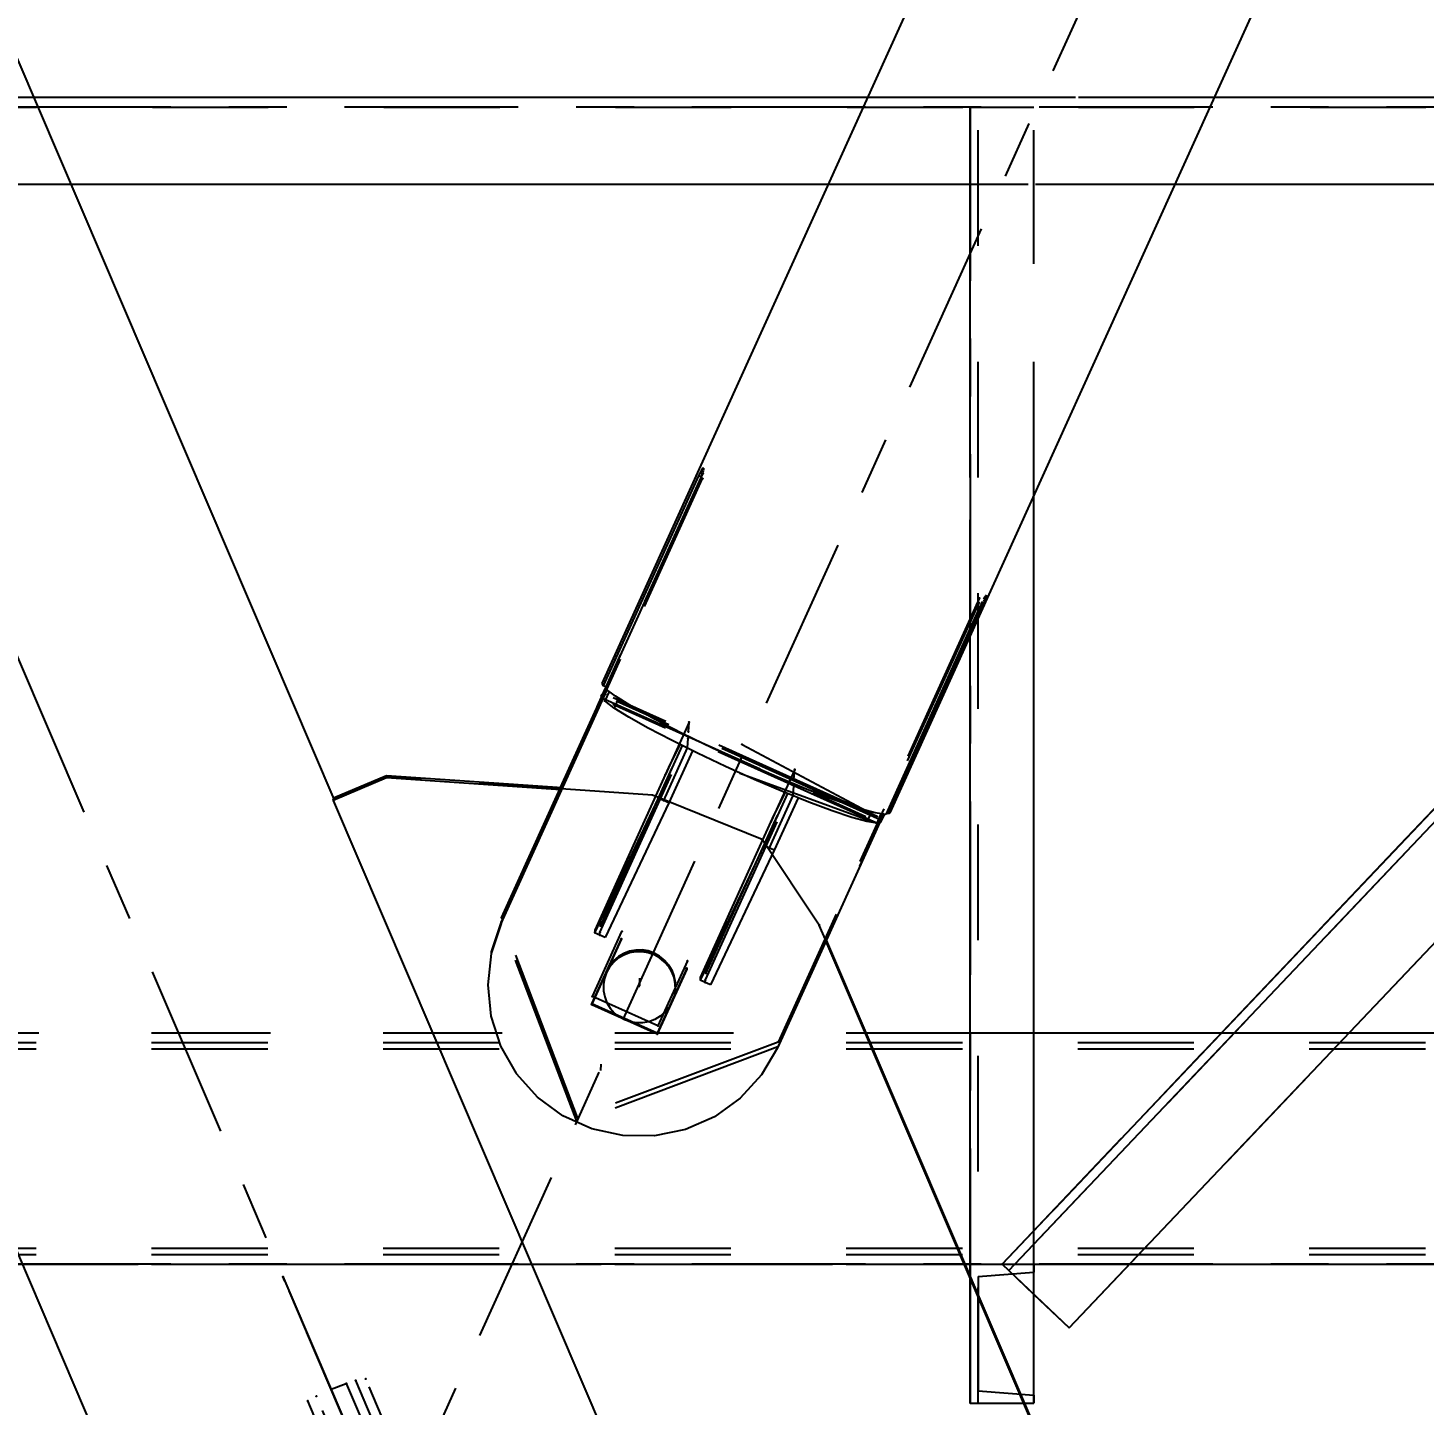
# Model space of a CAD drawing. Header units: millimetres. Extents: x 2368 to 8313, y 7493 to 11698.
# Drawn here: x 5620.31 to 5644.43, y 11270.98 to 11294.79 of the extents above; entities that cross this region are included whole.
import ezdxf

# ---------------------------------------------------------------- set-up
doc = ezdxf.new("R2010")
doc.units = ezdxf.units.MM
for name, pattern in [('XKITLINE00', [0]), ('XKITLINE02', [4, 2, -2]), ('XKITLINE03', [6, 3, -1, 1, -1])]:
    doc.linetypes.add(name, pattern=pattern)
doc.styles.add('ROMANS', font='romans.shx')
doc.dimstyles.new('MD300', dxfattribs={"dimtxt": 2.5, "dimasz": 2.5, "dimexe": 1, "dimexo": 1, "dimgap": 0.5, "dimtad": 1, "dimdec": 1, "dimlfac": 50, "dimrnd": 0.5, "dimdsep": 46, "dimtxsty": 'ROMANS', "dimcen": 1, "dimclrd": 146, "dimclre": 146, "dimclrt": 30, "dimadec": 1, "dimazin": 2, "dimtfac": 1, "dimtdec": 1, "dimtmove": 0, "dimatfit": 1, "dimfxl": 1, "dimtolj": 1, "dimtzin": 0, "dimlwd": -1, "dimlwe": -1, "dimarcsym": 0})

# ---------------------------------------------------------------- blocks, each defined once
blk = doc.blocks.new('*D37')
at = {"color": 146, "transparency": 16777216}
for p, q in [((6544.584, 11276.27), (6544.584, 10979.265)), ((5216.588, 11053.98), (5216.588, 10979.265)), ((5219.088, 10980.265), (6542.084, 10980.265))]:
    blk.add_line(p, q, dxfattribs=at)
for points in [[(5219.088, 10980.681), (5219.088, 10979.848), (5216.588, 10980.265)], [(6542.084, 10980.681), (6542.084, 10979.848), (6544.584, 10980.265)]]:
    blk.add_solid(points, dxfattribs=at)
at = {"layer": 'Defpoints', "color": 0, "transparency": 16777216}
for p in [(6544.584, 11277.27), (5216.588, 11054.98), (6544.584, 10980.265)]:
    blk.add_point(p, dxfattribs=at)
at = {"color": 30, "transparency": 16777216, "insert": (5880.586, 10982.015), "char_height": 2.5, "attachment_point": 5, "style": 'ROMANS'}
blk.add_mtext('\\A1;66400', dxfattribs=at)
blk = doc.blocks.new('*D38')
at = {"color": 146, "transparency": 16777216}
for p, q in [((3888.584, 11276.27), (3888.584, 10968.162)), ((6544.588, 11276.271), (6544.588, 10968.162)), ((6542.088, 10969.162), (3891.084, 10969.162))]:
    blk.add_line(p, q, dxfattribs=at)
for points in [[(3891.084, 10969.579), (3891.084, 10968.745), (3888.584, 10969.162)], [(6542.088, 10969.579), (6542.088, 10968.745), (6544.588, 10969.162)]]:
    blk.add_solid(points, dxfattribs=at)
at = {"layer": 'Defpoints', "color": 0, "transparency": 16777216}
for p in [(3888.584, 11277.27), (6544.588, 11277.271), (3888.584, 10969.162)]:
    blk.add_point(p, dxfattribs=at)
at = {"color": 30, "transparency": 16777216, "insert": (5216.586, 10970.912), "char_height": 2.5, "attachment_point": 5, "style": 'ROMANS'}
blk.add_mtext('\\A1;132800', dxfattribs=at)

msp = doc.modelspace()

# ---------------------------------------------------------------- linework, layer by layer
at = {"color": 8, "linetype": 'XKITLINE03'}
for p, q in [((5708.5882, 11077.119), (5544.5881, 11460.5251)), ((5708.5882, 11077.119), (5544.5882, 11460.5251)), ((5708.5882, 11449.801), (5626.5882, 11268.8221)), ((5708.5882, 11449.801), (5626.5882, 11268.8221)), ((5628.492, 11279.4042), (5631.9701, 11287.0804)), ((5628.492, 11279.4042), (5631.97, 11287.0804)), ((5628.4859, 11279.3203), (5631.9639, 11286.9965)), ((5628.486, 11279.3203), (5631.964, 11286.9965)), ((5636.7466, 11284.9325), (5633.2686, 11277.2563)), ((5636.7466, 11284.9325), (5633.2686, 11277.2563)), ((5636.7405, 11284.8486), (5633.2625, 11277.1724)), ((5636.7406, 11284.8486), (5633.2626, 11277.1724)), ((5630.213, 11283.2398), (5630.2248, 11283.2076)), ((5630.213, 11283.2398), (5630.2247, 11283.2076)), ((5635.0325, 11281.0996), (5630.2285, 11283.2598)), ((5635.0325, 11281.0996), (5630.2285, 11283.2598)), ((5634.9811, 11281.1554), (5630.2844, 11283.2674)), ((5634.9812, 11281.1554), (5630.2845, 11283.2674)), ((5630.2247, 11283.2076), (5635.0287, 11281.0474)), ((5630.2248, 11283.2076), (5635.0287, 11281.0474)), ((5634.9728, 11281.0398), (5630.2761, 11283.1518)), ((5634.9728, 11281.0398), (5630.2761, 11283.1518)), ((5631.7332, 11282.7872), (5631.3221, 11281.8799)), ((5631.7332, 11282.7872), (5631.3221, 11281.8799)), ((5631.7211, 11282.6194), (5631.7332, 11282.7872)), ((5631.7211, 11282.6194), (5631.7332, 11282.7872)), ((5630.1919, 11279.1504), (5631.713, 11282.5076)), ((5630.1919, 11279.1504), (5631.713, 11282.5076)), ((5630.1999, 11279.2622), (5631.7211, 11282.6194)), ((5630.2, 11279.2622), (5631.7211, 11282.6194)), ((5631.713, 11282.5076), (5631.7009, 11282.3398)), ((5631.713, 11282.5076), (5631.7009, 11282.3398)), ((5631.7009, 11282.3398), (5631.2898, 11281.4324)), ((5631.7009, 11282.3398), (5631.2898, 11281.4324)), ((5632.6464, 11282.4006), (5634.9811, 11281.1554)), ((5632.6465, 11282.4006), (5634.9812, 11281.1554)), ((5626.5038, 11281.8419), (5625.5838, 11281.4523)), ((5626.5037, 11281.8419), (5625.5838, 11281.4523)), ((5631.0994, 11281.5264), (5626.5037, 11281.8419)), ((5631.0995, 11281.5264), (5626.5038, 11281.8419)), ((5632.0231, 11278.4424), (5633.5442, 11281.7996)), ((5632.0231, 11278.4424), (5633.5442, 11281.7996)), ((5632.6107, 11281.9066), (5634.9728, 11281.0398)), ((5632.6108, 11281.9066), (5634.9728, 11281.0398)), ((5633.5564, 11281.9674), (5633.1452, 11281.0601)), ((5633.5563, 11281.9674), (5633.1452, 11281.0601)), ((5633.5442, 11281.7996), (5633.5564, 11281.9674)), ((5633.5442, 11281.7996), (5633.5563, 11281.9674)), ((5632.9925, 11280.7567), (5631.0994, 11281.5264)), ((5632.9926, 11280.7567), (5631.0995, 11281.5264)), ((5632.015, 11278.3306), (5633.5362, 11281.6878)), ((5632.015, 11278.3306), (5633.5361, 11281.6878)), ((5633.5362, 11281.6878), (5633.524, 11281.52)), ((5633.5361, 11281.6878), (5633.524, 11281.52)), ((5633.524, 11281.52), (5633.1129, 11280.6126)), ((5633.524, 11281.52), (5633.1129, 11280.6126)), ((5635.0287, 11281.0474), (5635.0443, 11281.0674)), ((5635.0287, 11281.0474), (5635.0442, 11281.0674)), ((5635.0443, 11281.0674), (5635.0325, 11281.0996)), ((5635.0442, 11281.0674), (5635.0325, 11281.0996)), ((5633.9815, 11279.2774), (5632.9925, 11280.7567)), ((5633.9815, 11279.2774), (5632.9926, 11280.7567)), ((5629.8032, 11275.953), (5628.492, 11279.4042)), ((5629.8032, 11275.953), (5628.492, 11279.4042)), ((5629.7971, 11275.8691), (5628.4859, 11279.3203)), ((5629.7972, 11275.8691), (5628.486, 11279.3203)), ((5630.0618, 11278.0433), (5630.5716, 11279.1684)), ((5630.0618, 11278.0433), (5630.5715, 11279.1684)), ((5630.1885, 11279.1038), (5630.1919, 11279.1504)), ((5630.1886, 11279.1038), (5630.1919, 11279.1504)), ((5630.2033, 11279.3088), (5630.1999, 11279.2622)), ((5630.2034, 11279.3088), (5630.2, 11279.2622)), ((5638.0604, 11269.741), (5633.9815, 11279.2774)), ((5638.0604, 11269.741), (5633.9815, 11279.2774)), ((5630.0515, 11277.9016), (5630.5613, 11279.0267)), ((5630.0516, 11277.9016), (5630.5614, 11279.0267)), ((5630.0526, 11277.9165), (5630.5624, 11279.0416)), ((5630.0527, 11277.9165), (5630.5624, 11279.0416)), ((5631.7019, 11278.6601), (5631.1921, 11277.535)), ((5631.7019, 11278.6601), (5631.1922, 11277.535)), ((5631.6917, 11278.5184), (5631.1819, 11277.3933)), ((5631.6916, 11278.5184), (5631.1819, 11277.3933)), ((5631.6927, 11278.5333), (5631.1829, 11277.4082)), ((5631.6928, 11278.5333), (5631.183, 11277.4082)), ((5632.0265, 11278.489), (5632.0231, 11278.4424)), ((5632.0264, 11278.489), (5632.0231, 11278.4424)), ((5630.8813, 11278.3442), (5630.8732, 11278.2323)), ((5630.8813, 11278.3442), (5630.8733, 11278.2323)), ((5632.0116, 11278.2839), (5632.015, 11278.3306)), ((5632.0117, 11278.2839), (5632.015, 11278.3306)), ((5631.1829, 11277.4082), (5630.0526, 11277.9165)), ((5631.183, 11277.4082), (5630.0527, 11277.9165)), ((5631.1922, 11277.535), (5630.0618, 11278.0433)), ((5631.1921, 11277.535), (5630.0618, 11278.0433)), ((5631.1819, 11277.3933), (5630.0515, 11277.9016)), ((5631.1819, 11277.3933), (5630.0516, 11277.9016)), ((5633.2686, 11277.2563), (5629.8032, 11275.953)), ((5633.2686, 11277.2563), (5629.8032, 11275.953)), ((5633.2625, 11277.1724), (5629.7971, 11275.8691)), ((5633.2626, 11277.1724), (5629.7972, 11275.8691)), ((5624.7478, 11273.1247), (5624.7149, 11273.2016)), ((5624.7149, 11273.2016), (5625.365, 11271.6819)), ((5624.7478, 11273.1247), (5624.7149, 11273.2016)), ((5624.7149, 11273.2016), (5625.3649, 11271.6819)), ((5628.6668, 11263.9627), (5624.7478, 11273.1247)), ((5628.6668, 11263.9627), (5624.7478, 11273.1247)), ((5625.3649, 11271.6819), (5626.481, 11269.0728)), ((5625.365, 11271.6819), (5626.481, 11269.0728)), ((5627.0019, 11268.9991), (5625.9716, 11271.4079)), ((5625.9716, 11271.4079), (5625.9716, 11271.4079)), ((5627.002, 11268.9991), (5625.9716, 11271.4079)), ((5625.9716, 11271.4079), (5625.9716, 11271.4079)), ((5628.1714, 11266.6973), (5626.1451, 11271.4345)), ((5628.1714, 11266.6973), (5626.1451, 11271.4345)), ((5625.546, 11271.2585), (5625.8093, 11271.3549)), ((5625.5461, 11271.2585), (5625.8094, 11271.3549)), ((5625.8093, 11271.3549), (5627.8819, 11266.5095)), ((5625.8094, 11271.3549), (5627.882, 11266.5095)), ((5626.1745, 11268.6451), (5625.1441, 11271.054)), ((5625.1441, 11271.054), (5625.1441, 11271.054)), ((5626.1745, 11268.6451), (5625.1441, 11271.054)), ((5625.1441, 11271.054), (5625.1441, 11271.054)), ((5627.3671, 11266.2893), (5625.2945, 11271.1347)), ((5627.3671, 11266.2893), (5625.2945, 11271.1347))]:
    msp.add_line(p, q, dxfattribs=at)
at = {"color": 8, "linetype": 'XKITLINE00'}
for p, q in [((5559.5146, 11435.9436), (5625.5956, 11281.4566)), ((5552.0443, 11432.7801), (5693.8479, 11101.2657)), ((5696.023, 11428.6803), (5630.2223, 11283.4541)), ((5701.0002, 11426.4422), (5635.1994, 11281.216)), ((5631.916, 11287.091), (5631.8936, 11287.0445)), ((5631.9378, 11287.1306), (5631.916, 11287.091)), ((5631.9567, 11287.0727), (5631.916, 11287.091)), ((5631.9569, 11287.1595), (5631.9378, 11287.1306)), ((5631.9714, 11287.1748), (5631.9569, 11287.1595)), ((5631.9761, 11287.1316), (5631.9642, 11287.0923)), ((5631.9798, 11287.175), (5631.9714, 11287.1748)), ((5631.9815, 11287.1602), (5631.9761, 11287.1316)), ((5631.9798, 11287.175), (5631.9815, 11287.1602)), ((5631.8936, 11287.0445), (5630.2492, 11283.4151)), ((5631.929, 11286.9959), (5630.2845, 11283.3665)), ((5631.9369, 11287.025), (5631.8936, 11287.0445)), ((5631.9467, 11287.0465), (5631.929, 11286.9959)), ((5636.8402, 11284.9444), (5636.8207, 11284.9085)), ((5636.8508, 11284.9214), (5636.8339, 11284.8795)), ((5636.8553, 11284.9685), (5636.8402, 11284.9444)), ((5636.8621, 11284.9538), (5636.8508, 11284.9214)), ((5636.8645, 11284.9785), (5636.8553, 11284.9685)), ((5636.8668, 11284.9734), (5636.8621, 11284.9538)), ((5636.8645, 11284.9785), (5636.8668, 11284.9734)), ((5636.7733, 11284.8175), (5635.1289, 11281.1881)), ((5636.8132, 11284.8323), (5635.1688, 11281.2029)), ((5636.799, 11284.8645), (5636.7733, 11284.8175)), ((5636.8132, 11284.8323), (5636.7893, 11284.8431)), ((5636.8339, 11284.8795), (5636.8114, 11284.8897)), ((5636.8339, 11284.8795), (5636.8132, 11284.8323)), ((5630.2223, 11283.4541), (5630.2492, 11283.4151)), ((5628.485, 11279.3063), (5630.3144, 11283.3438)), ((5630.3064, 11283.3499), (5628.487, 11279.3343)), ((5630.2168, 11283.2227), (5629.5063, 11281.6545)), ((5630.213, 11283.2398), (5630.2155, 11283.2252)), ((5630.2926, 11283.3955), (5630.2155, 11283.2252)), ((5630.2155, 11283.2252), (5630.2248, 11283.2076)), ((5630.2936, 11283.3596), (5630.2248, 11283.2076)), ((5630.2968, 11283.3936), (5630.2492, 11283.4151)), ((5630.3507, 11283.3163), (5630.2761, 11283.1518)), ((5630.4608, 11283.2329), (5630.2845, 11283.3665)), ((5630.7538, 11283.0513), (5630.4608, 11283.2329)), ((5630.2226, 11283.2118), (5629.5167, 11281.6538)), ((5630.2385, 11283.2014), (5630.2248, 11283.2076)), ((5630.4372, 11283.0301), (5630.2761, 11283.1518)), ((5630.5141, 11283.1998), (5630.4372, 11283.0301)), ((5630.6903, 11282.8715), (5630.4372, 11283.0301)), ((5631.1449, 11282.8338), (5630.7538, 11283.0513)), ((5631.0249, 11282.6828), (5630.6903, 11282.8715)), ((5631.6146, 11282.5913), (5631.1449, 11282.8338)), ((5631.4269, 11282.4718), (5631.0249, 11282.6828)), ((5632.1392, 11282.336), (5631.6146, 11282.5913)), ((5631.6098, 11282.3808), (5631.1987, 11281.4734)), ((5631.5718, 11282.4), (5631.3752, 11282.0042)), ((5631.7891, 11282.2922), (5631.381, 11281.3914)), ((5631.8794, 11282.2475), (5631.4269, 11282.4718)), ((5631.6098, 11282.3811), (5631.6098, 11282.3808)), ((5631.618, 11282.377), (5631.6098, 11282.3808)), ((5632.6925, 11282.0806), (5632.1392, 11282.336)), ((5632.3633, 11282.0192), (5631.8794, 11282.2475)), ((5632.8584, 11281.7965), (5632.3633, 11282.0192)), ((5633.2467, 11281.8379), (5632.6925, 11282.0806)), ((5626.5025, 11281.8233), (5625.5825, 11281.4336)), ((5626.5051, 11281.8606), (5625.5888, 11281.4725)), ((5626.5051, 11281.8606), (5626.5025, 11281.8233)), ((5629.5174, 11281.6163), (5626.5025, 11281.8233)), ((5629.5373, 11281.6524), (5626.5051, 11281.8606)), ((5631.3752, 11282.0042), (5630.1008, 11279.1914)), ((5633.3439, 11281.5889), (5632.8584, 11281.7965)), ((5633.7741, 11281.6202), (5633.2467, 11281.8379)), ((5633.4298, 11281.5542), (5633.0218, 11280.6536)), ((5633.39, 11281.5703), (5633.1983, 11281.1843)), ((5633.6069, 11281.4827), (5633.3439, 11281.5889)), ((5634.2481, 11281.4384), (5633.7741, 11281.6202)), ((5625.5828, 11281.438), (5625.5825, 11281.4336)), ((5625.5825, 11281.4336), (5633.8123, 11262.1925)), ((5631.1987, 11281.4734), (5630.0974, 11279.1447)), ((5631.381, 11281.3914), (5630.2797, 11279.0628)), ((5631.381, 11281.3914), (5631.1987, 11281.4734)), ((5633.6152, 11281.479), (5633.2041, 11280.5716)), ((5633.6152, 11281.479), (5633.6069, 11281.4827)), ((5633.6152, 11281.4793), (5633.6152, 11281.479)), ((5633.7993, 11281.405), (5633.6153, 11281.4793)), ((5634.2055, 11281.2525), (5633.7993, 11281.405)), ((5634.645, 11281.3015), (5634.2481, 11281.4384)), ((5634.945, 11281.2164), (5634.645, 11281.3015)), ((5633.1983, 11281.1843), (5631.9239, 11278.3716)), ((5635.0901, 11281.1941), (5633.2615, 11277.1584)), ((5634.5455, 11281.138), (5634.2055, 11281.2525)), ((5634.8049, 11281.066), (5634.5455, 11281.138)), ((5634.8812, 11281.2345), (5634.8049, 11281.066)), ((5634.9728, 11281.0398), (5634.8049, 11281.066)), ((5635.1289, 11281.1881), (5634.945, 11281.2164)), ((5635.0458, 11281.2009), (5634.9728, 11281.0398)), ((5635.0287, 11281.0474), (5635.0245, 11281.0493)), ((5635.0949, 11281.1933), (5635.0287, 11281.0474)), ((5635.0399, 11281.0558), (5635.0287, 11281.0474)), ((5635.1017, 11281.1923), (5635.0399, 11281.0558)), ((5635.1688, 11281.2029), (5635.1412, 11281.2153)), ((5635.1994, 11281.216), (5635.1688, 11281.2029)), ((5633.0218, 11280.6536), (5631.9205, 11278.3249)), ((5633.2041, 11280.5716), (5632.1028, 11278.243)), ((5633.2041, 11280.5716), (5633.0218, 11280.6536)), ((5628.485, 11279.3063), (5628.3132, 11278.7886)), ((5628.487, 11279.3343), (5628.3152, 11278.8165)), ((5628.487, 11279.3343), (5628.485, 11279.3063)), ((5630.1008, 11279.1914), (5630.0974, 11279.1447)), ((5630.2797, 11279.0628), (5630.0974, 11279.1447)), ((5634.0933, 11278.9942), (5637.6802, 11270.6082)), ((5634.1029, 11279.0154), (5637.6995, 11270.6068)), ((5628.3132, 11278.7886), (5628.2533, 11278.2465)), ((5628.3152, 11278.8165), (5628.3132, 11278.7886)), ((5630.4272, 11278.6337), (5630.3588, 11278.5505)), ((5630.4283, 11278.6487), (5630.3599, 11278.5654)), ((5630.4283, 11278.6487), (5630.3599, 11278.5654)), ((5630.4294, 11278.6636), (5630.3609, 11278.5803)), ((5630.5091, 11278.7039), (5630.4272, 11278.6337)), ((5630.5102, 11278.7188), (5630.4283, 11278.6487)), ((5630.5102, 11278.7188), (5630.4283, 11278.6487)), ((5630.5113, 11278.7337), (5630.4294, 11278.6636)), ((5630.602, 11278.7588), (5630.5091, 11278.7039)), ((5630.6031, 11278.7737), (5630.5102, 11278.7188)), ((5630.6031, 11278.7737), (5630.5102, 11278.7188)), ((5630.6042, 11278.7886), (5630.5113, 11278.7337)), ((5630.7031, 11278.7968), (5630.602, 11278.7588)), ((5630.7042, 11278.8117), (5630.6031, 11278.7737)), ((5630.7042, 11278.8117), (5630.6031, 11278.7737)), ((5630.7052, 11278.8267), (5630.6042, 11278.7886)), ((5630.8093, 11278.8168), (5630.7031, 11278.7968)), ((5630.8103, 11278.8317), (5630.7042, 11278.8117)), ((5630.8103, 11278.8317), (5630.7042, 11278.8117)), ((5630.8114, 11278.8466), (5630.7052, 11278.8267)), ((5630.9173, 11278.8181), (5630.8093, 11278.8168)), ((5630.9184, 11278.833), (5630.8103, 11278.8317)), ((5630.9184, 11278.833), (5630.8103, 11278.8317)), ((5630.9195, 11278.8479), (5630.8114, 11278.8466)), ((5631.024, 11278.8007), (5630.9173, 11278.8181)), ((5631.0251, 11278.8156), (5630.9184, 11278.833)), ((5631.0251, 11278.8156), (5630.9184, 11278.833)), ((5631.0261, 11278.8305), (5630.9195, 11278.8479)), ((5631.126, 11278.7651), (5631.024, 11278.8007)), ((5631.1271, 11278.78), (5631.0251, 11278.8156)), ((5631.1271, 11278.78), (5631.0251, 11278.8156)), ((5631.1281, 11278.7949), (5631.0261, 11278.8305)), ((5631.1271, 11278.78), (5631.126, 11278.7651)), ((5631.2203, 11278.7124), (5631.126, 11278.7651)), ((5631.1281, 11278.7949), (5631.1271, 11278.78)), ((5631.2213, 11278.7273), (5631.1271, 11278.78)), ((5631.2213, 11278.7273), (5631.1271, 11278.78)), ((5631.2224, 11278.7422), (5631.1281, 11278.7949)), ((5631.3039, 11278.6442), (5631.2203, 11278.7124)), ((5631.305, 11278.6591), (5631.2213, 11278.7273)), ((5631.305, 11278.6591), (5631.2213, 11278.7273)), ((5631.3061, 11278.6741), (5631.2224, 11278.7422)), ((5631.3039, 11278.6442), (5631.3744, 11278.5626)), ((5631.305, 11278.6591), (5631.3755, 11278.5776)), ((5631.305, 11278.6591), (5631.3755, 11278.5776)), ((5631.3061, 11278.6741), (5631.3766, 11278.5925)), ((5630.3059, 11278.4567), (5630.2703, 11278.3551)), ((5630.307, 11278.4716), (5630.2713, 11278.37)), ((5630.307, 11278.4716), (5630.2713, 11278.37)), ((5630.3081, 11278.4865), (5630.2724, 11278.3849)), ((5630.3588, 11278.5505), (5630.3059, 11278.4567)), ((5630.307, 11278.4716), (5630.3059, 11278.4567)), ((5630.3599, 11278.5654), (5630.307, 11278.4716)), ((5630.3599, 11278.5654), (5630.307, 11278.4716)), ((5630.3081, 11278.4865), (5630.307, 11278.4716)), ((5630.3609, 11278.5803), (5630.3081, 11278.4865)), ((5631.3744, 11278.5626), (5631.4296, 11278.4701)), ((5631.3755, 11278.5776), (5631.4307, 11278.485)), ((5631.3755, 11278.5776), (5631.4307, 11278.485)), ((5631.3766, 11278.5925), (5631.4318, 11278.4999)), ((5631.4296, 11278.4701), (5631.4679, 11278.3694)), ((5631.4307, 11278.485), (5631.469, 11278.3844)), ((5631.4307, 11278.485), (5631.469, 11278.3844)), ((5631.4318, 11278.4999), (5631.47, 11278.3993)), ((5631.47, 11278.3993), (5631.4902, 11278.2935)), ((5628.2533, 11278.2465), (5628.308, 11277.7039)), ((5630.2703, 11278.3551), (5630.2528, 11278.2489)), ((5630.2528, 11278.2489), (5630.2542, 11278.1413)), ((5631.4679, 11278.3694), (5631.488, 11278.2637)), ((5631.469, 11278.3844), (5631.4891, 11278.2786)), ((5631.469, 11278.3844), (5631.4891, 11278.2786)), ((5631.4894, 11278.1561), (5631.4719, 11278.0499)), ((5631.488, 11278.2637), (5631.4894, 11278.1561)), ((5631.9239, 11278.3716), (5631.9205, 11278.3249)), ((5632.1028, 11278.243), (5631.9205, 11278.3249)), ((5630.2542, 11278.1413), (5630.2743, 11278.0356)), ((5630.2743, 11278.0356), (5630.3126, 11277.9349)), ((5630.3126, 11277.9349), (5630.3678, 11277.8424)), ((5631.4363, 11277.9484), (5631.3834, 11277.8546)), ((5631.4719, 11278.0499), (5631.4363, 11277.9484)), ((5628.308, 11277.7039), (5628.4747, 11277.1843)), ((5630.3678, 11277.8424), (5630.4383, 11277.7608)), ((5630.5219, 11277.6926), (5630.4383, 11277.7608)), ((5630.6162, 11277.64), (5630.5219, 11277.6926)), ((5631.2331, 11277.7011), (5631.1402, 11277.6462)), ((5631.315, 11277.7713), (5631.2331, 11277.7011)), ((5631.3834, 11277.8546), (5631.315, 11277.7713)), ((5630.7182, 11277.6044), (5630.6162, 11277.64)), ((5630.8249, 11277.587), (5630.7182, 11277.6044)), ((5630.9329, 11277.5883), (5630.8249, 11277.587)), ((5631.0391, 11277.6082), (5630.9329, 11277.5883)), ((5631.1402, 11277.6462), (5631.0391, 11277.6082)), ((5628.4747, 11277.1843), (5628.7463, 11276.7106)), ((5633.2615, 11277.1584), (5632.9854, 11276.6876)), ((5628.7463, 11276.7106), (5629.1108, 11276.3033)), ((5632.9854, 11276.6876), (5632.617, 11276.2843)), ((5629.5524, 11275.9804), (5629.1108, 11276.3033)), ((5632.617, 11276.2843), (5632.1723, 11275.9662)), ((5630.0517, 11275.7559), (5629.5524, 11275.9804)), ((5630.5869, 11275.6396), (5630.0517, 11275.7559)), ((5631.6709, 11275.7471), (5631.1346, 11275.6366)), ((5632.1723, 11275.9662), (5631.6709, 11275.7471)), ((5631.1346, 11275.6366), (5630.5869, 11275.6396))]:
    msp.add_line(p, q, dxfattribs=at)
at = {"color": 1, "linetype": 'XKITLINE03'}
for p, q in [((5637.1383, 11273.4162), (5656.6282, 11293.9667)), ((5656.6282, 11293.9667), (5637.1383, 11273.4162)), ((5796.7808, 11293.4162), (5462.4602, 11293.4162)), ((5796.7808, 11293.4162), (5462.4602, 11293.4162)), ((5636.5883, 11271.0162), (5636.5883, 11293.4162)), ((5636.5883, 11293.4162), (5636.5883, 11271.0162)), ((5462.4467, 11273.4162), (5796.7807, 11273.4162)), ((5796.7808, 11273.4162), (5462.4535, 11273.4162)), ((5636.5883, 11273.4162), (5636.5883, 11273.4162))]:
    msp.add_line(p, q, dxfattribs=at)
at = {"color": 3, "linetype": 'XKITLINE02'}
for p, q in [((5637.1383, 11273.4162), (5656.6282, 11293.9667)), ((5637.2544, 11273.3061), (5656.7443, 11293.8566)), ((5462.4602, 11293.5862), (5796.7808, 11293.5862)), ((5598.176, 11293.5862), (5620.4072, 11293.5862)), ((5620.4072, 11293.5862), (5640.8042, 11293.5862)), ((5462.4602, 11293.4162), (5796.7808, 11293.4162)), ((5462.4602, 11293.4162), (5796.7808, 11293.4162)), ((5636.5883, 11284.2813), (5636.5883, 11293.4162)), ((5636.5883, 11293.4162), (5637.6883, 11293.4162)), ((5636.5883, 11293.4162), (5637.6883, 11293.4162)), ((5636.5883, 11271.0162), (5636.5883, 11293.4162)), ((5636.7283, 11271.0162), (5636.7283, 11293.4162)), ((5636.7283, 11271.0162), (5636.7283, 11293.4162)), ((5637.6883, 11286.7091), (5637.6883, 11293.4162)), ((5637.6883, 11271.0162), (5637.6883, 11293.4162)), ((5638.2992, 11272.3152), (5657.7892, 11292.8657)), ((5462.4602, 11292.0862), (5621.0488, 11292.0862)), ((5462.4602, 11292.0862), (5796.7808, 11292.0862)), ((5577.7172, 11292.0862), (5778.622, 11292.0862)), ((5599.5883, 11292.0862), (5640.1246, 11292.0862)), ((5630.871, 11278.2025), (5630.8721, 11278.2174)), ((5630.8721, 11278.2174), (5630.8732, 11278.2323)), ((5630.8722, 11278.2174), (5630.8733, 11278.2323)), ((5630.8732, 11278.2323), (5630.8752, 11278.2603)), ((5630.8733, 11278.2323), (5630.8753, 11278.2603)), ((5630.8759, 11278.2696), (5630.8786, 11278.3069)), ((5630.876, 11278.2696), (5630.8786, 11278.3069)), ((5630.8793, 11278.3162), (5630.8813, 11278.3442)), ((5630.8793, 11278.3162), (5630.8813, 11278.3442)), ((5630.8813, 11278.3442), (5630.8824, 11278.3591)), ((5630.8813, 11278.3442), (5630.8824, 11278.3591)), ((5462.4467, 11277.4162), (5796.7807, 11277.4162)), ((5462.4467, 11277.2462), (5796.7807, 11277.2462)), ((5462.4535, 11277.4162), (5796.7808, 11277.4162)), ((5462.4535, 11277.2462), (5796.7808, 11277.2462)), ((5618.5004, 11277.4162), (5634.7869, 11277.4162)), ((5636.5883, 11277.4162), (5637.6883, 11277.4162)), ((5640.9318, 11277.4162), (5643.137, 11277.4162)), ((5462.4467, 11277.1398), (5796.7807, 11277.1398)), ((5462.4535, 11277.1398), (5796.7808, 11277.1398)), ((5630.2072, 11276.7624), (5630.2153, 11276.8743)), ((5637.6883, 11273.7636), (5637.6883, 11273.9961)), ((5462.4467, 11273.6926), (5796.7807, 11273.6926)), ((5462.4467, 11273.5862), (5796.7807, 11273.5862)), ((5462.4535, 11273.6926), (5796.7808, 11273.6926)), ((5462.4535, 11273.5862), (5796.7808, 11273.5862)), ((5462.4467, 11273.4162), (5796.7807, 11273.4162)), ((5462.4535, 11273.4162), (5796.7808, 11273.4162)), ((5620.2114, 11273.4162), (5636.4978, 11273.4162)), ((5636.5883, 11273.4162), (5639.3434, 11273.4162)), ((5636.5883, 11273.4162), (5637.6883, 11273.4162)), ((5636.5883, 11271.0162), (5636.5883, 11273.4162)), ((5636.5883, 11273.4162), (5636.5883, 11271.0162)), ((5637.1383, 11273.4162), (5638.2992, 11272.3152)), ((5637.6883, 11273.4162), (5637.6883, 11273.2802)), ((5637.6883, 11273.4162), (5637.6883, 11273.2802)), ((5636.5883, 11271.0162), (5636.5883, 11273.2047)), ((5636.7283, 11273.2034), (5637.6883, 11273.2802)), ((5636.7283, 11273.2034), (5636.7283, 11271.229)), ((5636.7283, 11273.2034), (5636.7283, 11271.229)), ((5637.2544, 11273.3061), (5637.6883, 11272.8946)), ((5636.7283, 11271.229), (5637.6883, 11271.1522)), ((5636.5883, 11271.0162), (5637.6883, 11271.0162)), ((5636.5883, 11271.0162), (5637.6883, 11271.0162)), ((5637.6883, 11271.1522), (5637.6883, 11271.0162)), ((5637.6883, 11271.1522), (5637.6883, 11271.0162))]:
    msp.add_line(p, q, dxfattribs=at)
at = {"color": 7, "linetype": 'XKITLINE00'}
for p, q in [((5620.4072, 11293.5862), (5634.8131, 11293.5862)), ((5640.8042, 11293.5862), (5772.0563, 11293.5862)), ((5621.0488, 11292.0862), (5634.1334, 11292.0862)), ((5637.1383, 11273.4162), (5654.8448, 11292.0862)), ((5637.2544, 11273.3061), (5655.0653, 11292.0862)), ((5640.1246, 11292.0862), (5772.6942, 11292.0862)), ((5638.2992, 11272.3152), (5656.5883, 11291.5995)), ((5637.6883, 11273.9961), (5637.6883, 11286.7091)), ((5636.5883, 11273.2047), (5636.5883, 11284.2813)), ((5634.7869, 11277.4162), (5636.5883, 11277.4162)), ((5637.6883, 11277.4162), (5640.9318, 11277.4162)), ((5643.137, 11277.4162), (5656.5883, 11277.4162)), ((5637.6883, 11271.0162), (5637.6883, 11273.7636)), ((5636.4978, 11273.4162), (5636.5883, 11273.4162)), ((5637.1383, 11273.4162), (5637.2544, 11273.3061)), ((5639.3434, 11273.4162), (5656.5883, 11273.4162)), ((5637.6883, 11272.8946), (5638.2992, 11272.3152)), ((5637.5244, 11271.0162), (5637.6883, 11271.0162))]:
    msp.add_line(p, q, dxfattribs=at)
at = {"color": 3, "linetype": 'XKITLINE00'}
for p, q in [((5630.8711, 11278.2025), (5630.8722, 11278.2174)), ((5630.2073, 11276.7624), (5630.2153, 11276.8743))]:
    msp.add_line(p, q, dxfattribs=at)
at = {"color": 1, "linetype": 'XKITLINE00'}
for centre in [(5636.5883, 11293.4162), (5636.5883, 11293.4162), (5636.5883, 11273.4162), (5637.1383, 11273.4162), (5637.1383, 11273.4162), (5636.5883, 11271.0162), (5636.5883, 11271.0162)]:
    msp.add_circle(centre, 0.004, dxfattribs=at)
at = {"color": 8, "linetype": 'XKITLINE00'}
for centre in [(5631.97, 11287.0804), (5631.9701, 11287.0804), (5631.9639, 11286.9965), (5631.964, 11286.9965), (5636.7466, 11284.9325), (5636.7466, 11284.9325), (5636.7405, 11284.8486), (5636.7406, 11284.8486), (5630.213, 11283.2398), (5630.213, 11283.2398), (5630.2285, 11283.2598), (5630.2285, 11283.2598), (5630.2844, 11283.2674), (5630.2845, 11283.2674), (5630.2247, 11283.2076), (5630.2247, 11283.2076), (5630.2248, 11283.2076), (5630.2248, 11283.2076), (5630.2761, 11283.1518), (5630.2761, 11283.1518), (5631.7332, 11282.7872), (5631.7332, 11282.7872), (5631.7332, 11282.7872), (5631.7332, 11282.7872), (5631.713, 11282.5076), (5631.713, 11282.5076), (5631.713, 11282.5076), (5631.713, 11282.5076), (5631.7211, 11282.6194), (5631.7211, 11282.6194), (5631.7211, 11282.6194), (5631.7211, 11282.6194), (5631.7009, 11282.3398), (5631.7009, 11282.3398), (5631.7009, 11282.3398), (5631.7009, 11282.3398), (5632.6464, 11282.4006), (5632.6465, 11282.4006), (5626.5037, 11281.8419), (5626.5037, 11281.8419), (5626.5038, 11281.8419), (5626.5038, 11281.8419), (5631.3221, 11281.8799), (5631.3221, 11281.8799), (5632.6107, 11281.9066), (5632.6108, 11281.9066), (5633.5442, 11281.7996), (5633.5442, 11281.7996), (5633.5442, 11281.7996), (5633.5442, 11281.7996), (5633.5563, 11281.9674), (5633.5563, 11281.9674), (5633.5564, 11281.9674), (5633.5564, 11281.9674), (5631.0994, 11281.5264), (5631.0994, 11281.5264), (5631.0995, 11281.5264), (5631.0995, 11281.5264), (5633.5361, 11281.6878), (5633.5361, 11281.6878), (5633.5362, 11281.6878), (5633.5362, 11281.6878), (5625.5838, 11281.4523), (5625.5838, 11281.4523), (5631.2898, 11281.4324), (5631.2898, 11281.4324), (5633.524, 11281.52), (5633.524, 11281.52), (5633.524, 11281.52), (5633.524, 11281.52), (5633.1452, 11281.0601), (5633.1452, 11281.0601), (5634.9728, 11281.0398), (5634.9728, 11281.0398), (5634.9728, 11281.0398), (5634.9728, 11281.0398), (5634.9811, 11281.1554), (5634.9811, 11281.1554), (5634.9812, 11281.1554), (5634.9812, 11281.1554), (5635.0287, 11281.0474), (5635.0287, 11281.0474), (5635.0287, 11281.0474), (5635.0287, 11281.0474), (5635.0325, 11281.0996), (5635.0325, 11281.0996), (5635.0325, 11281.0996), (5635.0325, 11281.0996), (5635.0442, 11281.0674), (5635.0442, 11281.0674), (5635.0443, 11281.0674), (5635.0443, 11281.0674), (5632.9925, 11280.7567), (5632.9925, 11280.7567), (5632.9926, 11280.7567), (5632.9926, 11280.7567), (5633.1129, 11280.6126), (5633.1129, 11280.6126), (5628.492, 11279.4042), (5628.492, 11279.4042), (5628.492, 11279.4042), (5628.492, 11279.4042), (5628.4859, 11279.3203), (5628.4859, 11279.3203), (5628.486, 11279.3203), (5628.486, 11279.3203), (5630.1919, 11279.1504), (5630.1919, 11279.1504), (5630.1919, 11279.1504), (5630.1919, 11279.1504), (5630.1999, 11279.2622), (5630.1999, 11279.2622), (5630.2, 11279.2622), (5630.2, 11279.2622), (5630.2033, 11279.3088), (5630.2034, 11279.3088), (5630.5715, 11279.1684), (5630.5716, 11279.1684), (5633.9815, 11279.2774), (5633.9815, 11279.2774), (5633.9815, 11279.2774), (5633.9815, 11279.2774), (5630.1885, 11279.1038), (5630.1886, 11279.1038), (5630.5613, 11279.0267), (5630.5614, 11279.0267), (5630.5624, 11279.0416), (5630.5624, 11279.0416), (5631.7019, 11278.6601), (5631.7019, 11278.6601), (5631.6916, 11278.5184), (5631.6917, 11278.5184), (5631.6927, 11278.5333), (5631.6928, 11278.5333), (5632.0231, 11278.4424), (5632.0231, 11278.4424), (5632.0231, 11278.4424), (5632.0231, 11278.4424), (5632.0264, 11278.489), (5632.0265, 11278.489), (5630.8732, 11278.2323), (5630.8733, 11278.2323), (5630.8813, 11278.3442), (5630.8813, 11278.3442), (5632.0116, 11278.2839), (5632.0117, 11278.2839), (5632.015, 11278.3306), (5632.015, 11278.3306), (5632.015, 11278.3306), (5632.015, 11278.3306), (5630.0526, 11277.9165), (5630.0526, 11277.9165), (5630.0527, 11277.9165), (5630.0527, 11277.9165), (5630.0618, 11278.0433), (5630.0618, 11278.0433), (5630.0618, 11278.0433), (5630.0618, 11278.0433), (5630.0515, 11277.9016), (5630.0515, 11277.9016), (5630.0516, 11277.9016), (5630.0516, 11277.9016), (5631.1921, 11277.535), (5631.1921, 11277.535), (5631.1922, 11277.535), (5631.1922, 11277.535), (5631.1819, 11277.3933), (5631.1819, 11277.3933), (5631.1819, 11277.3933), (5631.1819, 11277.3933), (5631.1829, 11277.4082), (5631.1829, 11277.4082), (5631.183, 11277.4082), (5631.183, 11277.4082), (5633.2686, 11277.2563), (5633.2686, 11277.2563), (5633.2686, 11277.2563), (5633.2686, 11277.2563), (5633.2625, 11277.1724), (5633.2625, 11277.1724), (5633.2626, 11277.1724), (5633.2626, 11277.1724), (5629.7971, 11275.8691), (5629.7971, 11275.8691), (5629.7972, 11275.8691), (5629.7972, 11275.8691), (5629.8032, 11275.953), (5629.8032, 11275.953), (5629.8032, 11275.953), (5629.8032, 11275.953), (5624.7149, 11273.2016), (5624.7149, 11273.2016), (5624.7149, 11273.2016), (5624.7149, 11273.2016), (5624.7478, 11273.1247), (5624.7478, 11273.1247), (5624.7478, 11273.1247), (5624.7478, 11273.1247), (5625.3649, 11271.6819), (5625.3649, 11271.6819), (5625.365, 11271.6819), (5625.365, 11271.6819), (5625.9716, 11271.4079), (5625.9716, 11271.4079), (5625.9716, 11271.4079), (5625.9716, 11271.4079), (5626.1451, 11271.4345), (5626.1451, 11271.4345), (5625.546, 11271.2585), (5625.5461, 11271.2585), (5625.8093, 11271.3549), (5625.8093, 11271.3549), (5625.8094, 11271.3549), (5625.8094, 11271.3549), (5625.1441, 11271.054), (5625.1441, 11271.054), (5625.1441, 11271.054), (5625.1441, 11271.054), (5625.2945, 11271.1347), (5625.2945, 11271.1347)]:
    msp.add_circle(centre, 0.004, dxfattribs=at)

# ---------------------------------------------------------------- dimensions: what is measured, and where the dimension line sits
for base, p1, p2, picture, middle in [((3888.5836, 10969.1621), (6544.5882, 11277.2708), (3888.5836, 11277.2703), '*D38', (5216.5859, 10970.9121)), ((6544.5838, 10980.2647), (5216.5882, 11054.9804), (6544.5838, 11277.2701), '*D37', (5880.586, 10982.0147))]:
    dim = msp.add_linear_dim(base=base, p1=p1, p2=p2, dimstyle='MD300')
    dim.commit()
    dim.dimension.update_dxf_attribs({"geometry": picture, "text_midpoint": middle})

doc.saveas('drawing.dxf')
